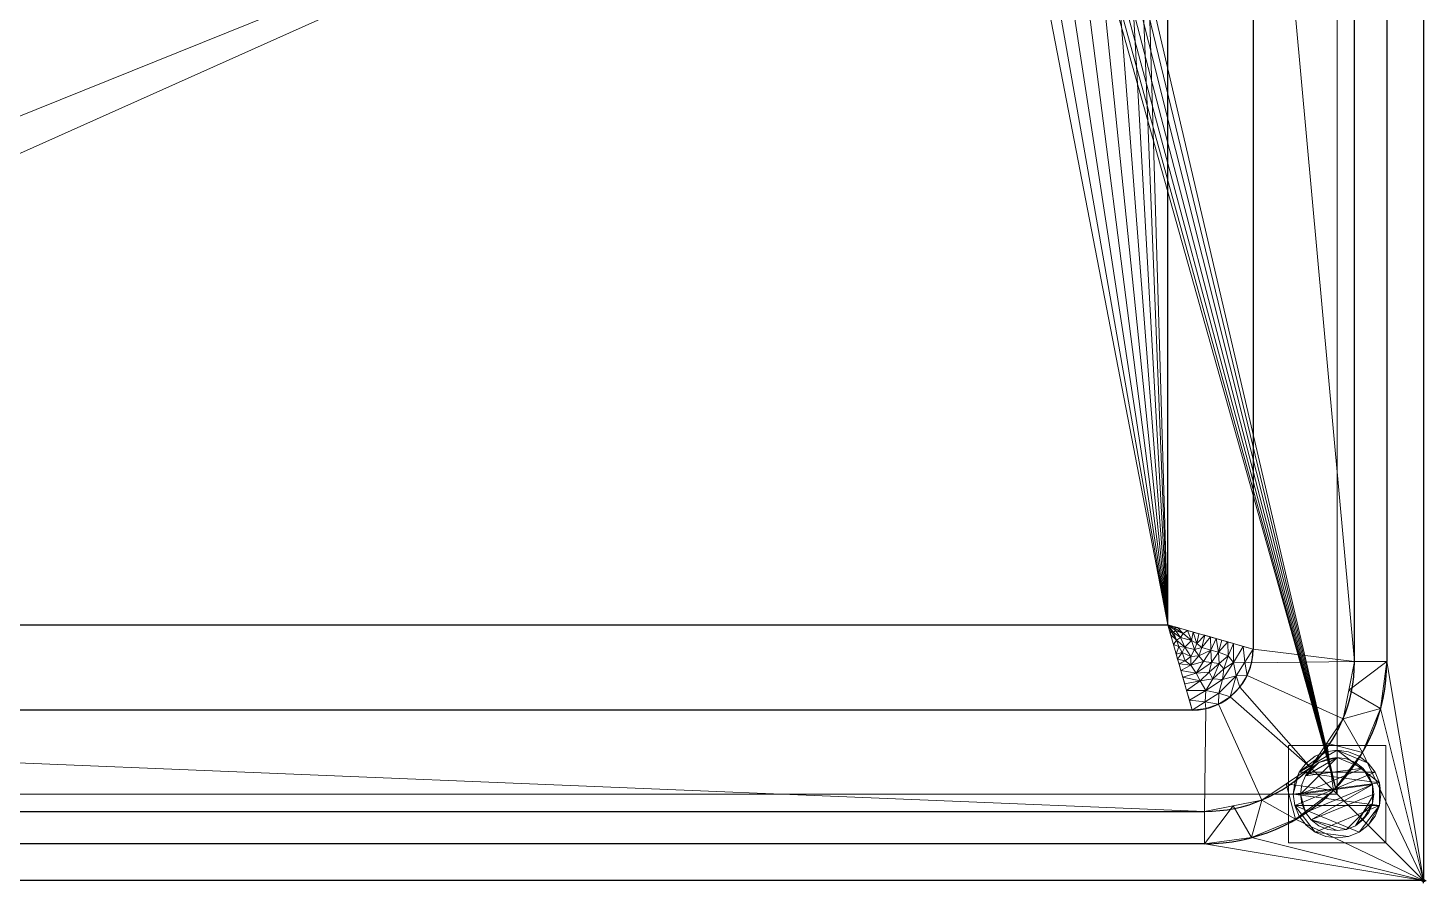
# Model space of a CAD drawing. Header units: millimetres. Extents: x -1 to 1201, y -701 to 1.
# Drawn here: x 627 to 1201, y -701 to -350 of the extents above; entities that cross this region are included whole.
import ezdxf

# ---------------------------------------------------------------- set-up
doc = ezdxf.new("R2010")
doc.units = ezdxf.units.MM
doc.header["$PDMODE"] = 34
for name, color, linetype in [('IQ_200_2D', 1, 'Continuous'), ('IQ_200_3D', 1, 'Continuous'), ('IQ_204_2D', 7, 'Continuous'), ('IQ_INS_3D', 3, 'Continuous')]:
    doc.layers.add(name, color=color, linetype=linetype)

msp = doc.modelspace()

# ---------------------------------------------------------------- linework, layer by layer
at = {"layer": 'IQ_200_2D'}
for p, q in [((1200, 0), (1200, -700)), ((1200, -700), (0, -700))]:
    msp.add_line(p, q, dxfattribs=at)
at = {"layer": 'IQ_204_2D'}
for p, q in [((1171.61, -610), (1171.61, -110)), ((1184.89, -110), (1184.89, -610)), ((1130, -155), (1130, -605)), ((1095, -595), (1095, -165)), ((105, -595), (1095, -595)), ((1105, -630), (95, -630)), ((90, -671.61), (1110, -671.61)), ((1110, -684.89), (90, -684.89))]:
    msp.add_line(p, q, dxfattribs=at)
for centre, radius, end in [((1105, -605), 25, 0), ((1110, -610), 74.89, 360), ((1110, -610), 61.61, 360)]:
    msp.add_arc(centre, radius, 270, end, dxfattribs=at)
at = {"layer": 'IQ_INS_3D'}
msp.add_point((1200, -700), dxfattribs=at)

# ---------------------------------------------------------------- meshes
at = {"layer": 'IQ_200_3D', "lineweight": 18}
mesh = msp.add_polyface(dxfattribs=at)
corners = [(1200, 0, 850), (1200, -700, 850), (0, -700, 850), (0, 0, 850), (1164.5, -110, 850), (35.5, -110, 850), (35.5, -664.5, 850), (1164.5, -664.5, 850), (615, -84.5, 850), (614.49, -80.62, 850), (612.99, -77, 850), (610.61, -73.89, 850), (607.5, -71.51, 850), (603.88, -70.01, 850), (600, -69.5, 850), (596.12, -70.01, 850), (592.5, -71.51, 850), (589.39, -73.89, 850), (587.01, -77, 850), (585.51, -80.62, 850), (585, -84.5, 850), (585.51, -88.38, 850), (587.01, -92, 850), (589.39, -95.11, 850), (592.5, -97.49, 850), (596.12, -98.99, 850), (600, -99.5, 850), (603.88, -98.99, 850), (607.5, -97.49, 850), (610.61, -95.11, 850), (612.99, -92, 850), (614.49, -88.38, 850)]
mesh.append_faces([[corners[k] for k in face] for face in [(28, 4, 27), (9, 4, 8), (8, 4, 31), (24, 5, 23), (21, 5, 20), (25, 5, 24), (16, 3, 15), (20, 5, 19)]], dxfattribs={"vtx0": -1, "vtx1": -1})
mesh.append_faces([[corners[k] for k in face] for face in [(10, 0, 4, 9)]], dxfattribs={"vtx0": -1, "vtx1": -1, "vtx2": -1})
mesh.append_faces([[corners[k] for k in face] for face in [(1, 7, 4, 0), (4, 30, 31), (0, 13, 14), (5, 25, 26)]], dxfattribs={"vtx0": -1, "vtx2": -1})
mesh.append_faces([[corners[k] for k in face] for face in [(3, 17, 18, 5)]], dxfattribs={"vtx0": -1, "vtx2": -1, "vtx3": -1})
mesh.append_faces([[corners[k] for k in face] for face in [(29, 30, 4), (28, 29, 4), (10, 11, 0), (12, 13, 0), (11, 12, 0), (22, 23, 5), (21, 22, 5), (16, 17, 3), (18, 19, 5)]], dxfattribs={"vtx1": -1, "vtx2": -1})
mesh.append_faces([[corners[k] for k in face] for face in [(6, 7, 1, 2), (26, 27, 4, 5), (5, 6, 2, 3), (14, 15, 3, 0)]], dxfattribs={"vtx1": -1, "vtx3": -1})
mesh = msp.add_polyface(dxfattribs=at)
corners = [(1200, -13, 1000), (1200, -13, 910), (1200, -13.34, 907.41), (1200, -14.34, 905), (1200, -15.93, 902.93), (1200, -18, 901.34), (1200, -20.41, 900.34), (1200, -23, 900), (1200, -700, 900), (1200, -700, 850), (1200, 0, 850), (1200, 0, 1000)]
mesh.append_faces([[corners[k] for k in face] for face in [(5, 10, 4)]], dxfattribs={"vtx0": -1, "vtx1": -1})
mesh.append_faces([[corners[k] for k in face] for face in [(10, 6, 7)]], dxfattribs={"vtx0": -1, "vtx2": -1})
mesh.append_faces([[corners[k] for k in face] for face in [(3, 4, 10), (2, 3, 10), (1, 2, 10), (5, 6, 10)]], dxfattribs={"vtx1": -1, "vtx2": -1})
mesh.append_faces([[corners[k] for k in face] for face in [(11, 0, 1, 10)]], dxfattribs={"vtx2": -1})
mesh.append_faces([[corners[k] for k in face] for face in [(7, 8, 9, 10)]], dxfattribs={"vtx3": -1})
mesh = msp.add_polyface(dxfattribs=at)
corners = [(1200, -700, 900), (1200, -23, 900), (0, -23, 900), (0, -700, 900), (90, -35.11, 900), (1110, -35.11, 900), (1129.38, -37.66, 900), (1147.44, -45.15, 900), (1162.95, -57.05, 900), (1174.85, -72.56, 900), (1182.34, -90.62, 900), (1184.89, -110, 900), (1184.89, -610, 900), (1182.34, -629.38, 900), (1174.85, -647.44, 900), (1162.95, -662.95, 900), (1147.44, -674.85, 900), (1129.38, -682.34, 900), (1110, -684.89, 900), (90, -684.89, 900), (70.62, -682.34, 900), (52.56, -674.85, 900), (37.05, -662.95, 900), (25.15, -647.44, 900), (17.66, -629.38, 900), (15.11, -610, 900), (15.11, -110, 900), (17.66, -90.62, 900), (25.15, -72.56, 900), (37.05, -57.05, 900), (52.56, -45.15, 900), (70.62, -37.66, 900)]
mesh.append_faces([[corners[k] for k in face] for face in [(9, 1, 8), (14, 0, 13), (31, 2, 30), (28, 2, 27), (21, 3, 20), (23, 3, 22)]], dxfattribs={"vtx0": -1, "vtx1": -1})
mesh.append_faces([[corners[k] for k in face] for face in [(1, 9, 10), (1, 11, 12, 0), (0, 14, 15), (0, 18, 19, 3), (2, 28, 29), (3, 23, 24)]], dxfattribs={"vtx0": -1, "vtx2": -1})
mesh.append_faces([[corners[k] for k in face] for face in [(10, 11, 1), (5, 6, 1), (7, 8, 1), (6, 7, 1), (12, 13, 0), (15, 16, 0), (17, 18, 0), (16, 17, 0), (31, 4, 2), (29, 30, 2), (26, 27, 2), (21, 22, 3), (19, 20, 3), (24, 25, 3)]], dxfattribs={"vtx1": -1, "vtx2": -1})
mesh.append_faces([[corners[k] for k in face] for face in [(4, 5, 1, 2), (25, 26, 2, 3)]], dxfattribs={"vtx1": -1, "vtx3": -1})
mesh = msp.add_polyface(dxfattribs=at)
corners = [(1110, -48.39, 890), (90, -48.39, 890), (66.42, -53.08, 890), (46.44, -66.44, 890), (33.08, -86.42, 890), (28.39, -110, 890), (28.39, -610, 890), (33.08, -633.58, 890), (46.44, -653.56, 890), (66.42, -666.92, 890), (90, -671.61, 890), (1110, -671.61, 890), (1133.58, -666.92, 890), (1153.56, -653.56, 890), (1166.92, -633.58, 890), (1171.61, -610, 890), (1171.61, -110, 890), (1166.92, -86.42, 890), (1153.56, -66.44, 890), (1133.58, -53.08, 890), (95, -130, 890), (1105, -130, 890), (1110.57, -130.63, 890), (1115.85, -132.48, 890), (1120.59, -135.46, 890), (1124.55, -139.42, 890), (1127.53, -144.16, 890), (1129.37, -149.44, 890), (1130, -155, 890), (1130, -605, 890), (1129.37, -610.56, 890), (1127.53, -615.84, 890), (1124.55, -620.58, 890), (1120.59, -624.54, 890), (1115.85, -627.52, 890), (1110.57, -629.37, 890), (1105, -630, 890), (95, -630, 890), (89.44, -629.37, 890), (84.16, -627.53, 890), (79.42, -624.55, 890), (75.46, -620.59, 890), (72.48, -615.85, 890), (70.63, -610.57, 890), (70, -605, 890), (70, -155, 890), (70.63, -149.44, 890), (72.47, -144.16, 890), (75.45, -139.42, 890), (79.41, -135.46, 890), (84.15, -132.48, 890), (89.43, -130.63, 890), (585, -84.5, 890), (585.51, -80.62, 890), (587.01, -77, 890), (589.39, -73.89, 890), (592.5, -71.51, 890), (596.12, -70.01, 890), (600, -69.5, 890), (603.88, -70.01, 890), (607.5, -71.51, 890), (610.61, -73.89, 890), (612.99, -77, 890), (614.49, -80.62, 890), (615, -84.5, 890), (614.49, -88.38, 890), (612.99, -92, 890), (610.61, -95.11, 890), (607.5, -97.49, 890), (603.88, -98.99, 890), (600, -99.5, 890), (596.12, -98.99, 890), (592.5, -97.49, 890), (589.39, -95.11, 890), (587.01, -92, 890), (585.51, -88.38, 890)]
mesh.append_faces([[corners[k] for k in face] for face in [(30, 15, 29), (33, 13, 32), (19, 22, 18), (68, 21, 67), (40, 9, 39), (73, 20, 72), (54, 1, 53)]], dxfattribs={"vtx0": -1, "vtx1": -1})
mesh.append_faces([[corners[k] for k in face] for face in [(14, 31, 32, 13), (16, 27, 28, 15), (12, 34, 35, 11), (17, 23, 24, 16), (16, 24, 25), (16, 25, 26), (16, 26, 27), (23, 17, 18, 22), (0, 21, 22, 19), (21, 66, 67), (0, 59, 60), (0, 60, 61), (0, 61, 62), (21, 65, 66), (5, 48, 49, 4), (4, 49, 50, 3), (7, 42, 43, 6), (5, 46, 47), (6, 44, 45, 5), (5, 45, 46), (5, 47, 48), (20, 73, 74), (1, 57, 58), (1, 54, 55), (1, 55, 56), (1, 56, 57), (20, 74, 75), (3, 50, 51, 2), (1, 52, 53)]], dxfattribs={"vtx0": -1, "vtx2": -1})
mesh.append_faces([[corners[k] for k in face] for face in [(0, 63, 64, 21), (20, 75, 52, 1)]], dxfattribs={"vtx0": -1, "vtx2": -1, "vtx3": -1})
mesh.append_faces([[corners[k] for k in face] for face in [(11, 35, 36, 37)]], dxfattribs={"vtx0": -1, "vtx3": -1})
mesh.append_faces([[corners[k] for k in face] for face in [(28, 29, 15), (62, 63, 0), (64, 65, 21), (20, 21, 70), (68, 69, 21), (69, 70, 21), (43, 44, 6), (70, 71, 20), (71, 72, 20)]], dxfattribs={"vtx1": -1, "vtx2": -1})
mesh.append_faces([[corners[k] for k in face] for face in [(12, 13, 33, 34), (30, 31, 14, 15), (58, 59, 0, 1), (37, 38, 10, 11), (38, 39, 9, 10), (40, 41, 8, 9), (41, 42, 7, 8), (51, 20, 1, 2)]], dxfattribs={"vtx1": -1, "vtx3": -1})
mesh = msp.add_polyface(dxfattribs=at)
corners = [(1164.5, -110, 480), (1164.5, -664.5, 480), (35.5, -664.5, 480), (35.5, -110, 480), (1050, -224, 480), (1053.88, -223.49, 480), (1057.5, -221.99, 480), (1060.61, -219.61, 480), (1062.99, -216.5, 480), (1064.49, -212.88, 480), (1065, -209, 480), (1064.49, -205.12, 480), (1062.99, -201.5, 480), (1060.61, -198.39, 480), (1057.5, -196.01, 480), (1053.88, -194.51, 480), (1050, -194, 480), (1046.12, -194.51, 480), (1042.5, -196.01, 480), (1039.39, -198.39, 480), (1037.01, -201.5, 480), (1035.51, -205.12, 480), (1035, -209, 480), (1035.51, -212.88, 480), (1037.01, -216.5, 480), (1039.39, -219.61, 480), (1042.5, -221.99, 480), (1046.12, -223.49, 480)]
mesh.append_faces([[corners[k] for k in face] for face in [(21, 3, 20), (13, 0, 12), (10, 0, 9), (5, 1, 4)]], dxfattribs={"vtx0": -1, "vtx1": -1})
mesh.append_faces([[corners[k] for k in face] for face in [(3, 21, 22), (3, 22, 23), (0, 17, 18), (2, 24, 25, 1), (1, 26, 27), (1, 25, 26), (1, 27, 4), (0, 13, 14), (0, 10, 11), (1, 7, 8, 0)]], dxfattribs={"vtx0": -1, "vtx2": -1})
mesh.append_faces([[corners[k] for k in face] for face in [(19, 20, 3), (15, 16, 0), (14, 15, 0), (11, 12, 0), (16, 17, 0), (6, 7, 1), (5, 6, 1), (8, 9, 0)]], dxfattribs={"vtx1": -1, "vtx2": -1})
mesh.append_faces([[corners[k] for k in face] for face in [(18, 19, 3, 0), (23, 24, 2, 3)]], dxfattribs={"vtx1": -1, "vtx3": -1})
mesh = msp.add_polyface(dxfattribs=at)
corners = [(1164.5, -110, 480), (1164.5, -110, 850), (1164.5, -664.5, 850), (1164.5, -664.5, 480)]
mesh.append_faces([[corners[k] for k in face] for face in [(0, 1, 2, 3)]])
mesh = msp.add_polyface(dxfattribs=at)
corners = [(1171.61, -610, 890), (1184.89, -610, 900), (1184.89, -110, 900), (1171.61, -110, 890)]
mesh.append_faces([[corners[k] for k in face] for face in [(0, 1, 2, 3)]])
mesh = msp.add_polyface(dxfattribs=at)
corners = [(1095, -595, 520), (1130, -605, 890), (1130, -155, 890), (1095, -165, 520)]
mesh.append_faces([[corners[k] for k in face] for face in [(0, 1, 2, 3)]])
mesh = msp.add_polyface(dxfattribs=at)
corners = [(1095, -165, 520), (105, -165, 520), (105, -595, 520), (1095, -595, 520), (1050, -174, 520), (1059.06, -175.19, 520), (1067.5, -178.69, 520), (1074.75, -184.25, 520), (1080.31, -191.5, 520), (1083.81, -199.94, 520), (1085, -209, 520), (1083.81, -218.06, 520), (1080.31, -226.5, 520), (1074.75, -233.75, 520), (1067.5, -239.31, 520), (1059.06, -242.81, 520), (1050, -244, 520), (1040.94, -242.81, 520), (1032.5, -239.31, 520), (1025.25, -233.75, 520), (1019.69, -226.5, 520), (1016.19, -218.06, 520), (1015, -209, 520), (1016.19, -199.94, 520), (1019.69, -191.5, 520), (1025.25, -184.25, 520), (1032.5, -178.69, 520), (1040.94, -175.19, 520)]
mesh.append_faces([[corners[k] for k in face] for face in [(24, 1, 23), (8, 0, 7), (13, 3, 12)]], dxfattribs={"vtx0": -1, "vtx1": -1})
mesh.append_faces([[corners[k] for k in face] for face in [(1, 26, 27), (1, 24, 25), (1, 25, 26), (0, 4, 5), (0, 5, 6), (0, 8, 9), (3, 13, 14), (3, 14, 15), (0, 10, 11, 3)]], dxfattribs={"vtx0": -1, "vtx2": -1})
mesh.append_faces([[corners[k] for k in face] for face in [(22, 23, 1), (21, 22, 1), (17, 18, 3), (18, 19, 3), (16, 17, 3), (6, 7, 0), (9, 10, 0), (11, 12, 3), (15, 16, 3)]], dxfattribs={"vtx1": -1, "vtx2": -1})
mesh.append_faces([[corners[k] for k in face] for face in [(0, 1, 27, 4), (1, 2, 20, 21), (19, 20, 2, 3)]], dxfattribs={"vtx1": -1, "vtx3": -1})
mesh = msp.add_polyface(dxfattribs=at)
corners = [(105, -595, 520), (95, -630, 890), (1105, -630, 890), (1095, -595, 520)]
mesh.append_faces([[corners[k] for k in face] for face in [(0, 1, 2, 3)]])
mesh = msp.add_polyface(dxfattribs=at)
corners = [(1095, -595, 520), (1105, -630, 890), (1110.57, -629.37, 890), (1115.85, -627.52, 890), (1120.59, -624.54, 890), (1124.55, -620.58, 890), (1127.53, -615.84, 890), (1129.37, -610.56, 890), (1130, -605, 890), (1095, -595, 520), (1095, -595, 520), (1095, -595, 520), (1095, -595, 520), (1095, -595, 520), (1095, -595, 520), (1095, -595, 520), (1099.59, -611.08, 690), (1112.5, -600, 705), (1121.96, -602.7, 805), (1103.04, -597.3, 605), (1097.3, -603.04, 605), (1102.7, -621.96, 805), (1100.26, -600.26, 590.31), (1117.42, -617.42, 819.71), (1096.15, -599.02, 562.5), (1099.02, -596.15, 562.5), (1125.98, -603.85, 847.5), (1103.85, -625.98, 847.5), (1097.35, -598.14, 557.25), (1098.14, -597.35, 557.25), (1123.03, -615.95, 852.75), (1115.96, -623.03, 852.75), (1101.15, -616.52, 747.5), (1109.62, -610.11, 718.75), (1107.77, -598.65, 655), (1108.94, -604.27, 680), (1104.37, -608, 672.58), (1104.66, -601.49, 631.14), (1098.6, -601.27, 589.69), (1101.95, -604.17, 629.35), (1098.45, -607.06, 647.5), (1101.27, -598.6, 589.69), (1122.01, -610.52, 820.32), (1117.23, -601.35, 755), (1116.02, -610.9, 770.52), (1110.53, -622.01, 820.31), (1108.31, -618.02, 776.25), (1119.73, -607.77, 790.25), (1117.98, -613.13, 797.71), (1113.47, -617.17, 793.43), (1111.98, -614.46, 764.47), (1106.62, -614.88, 741.73), (1112.88, -610.51, 744.05), (1112.58, -605.43, 716.71), (1115.75, -606.25, 748.39), (1100.37, -613.8, 718.75), (1104.41, -611.63, 704.37), (1114.86, -600.68, 730), (1119.59, -602.03, 780), (1096.24, -597.54, 547.6), (1097.54, -596.24, 547.6), (1126.58, -610.33, 862.41), (1110.33, -626.58, 862.4), (1110.14, -599.32, 680), (1107.77, -607.68, 690.11), (1105.9, -605.15, 660.82), (1106.87, -602.73, 655.55), (1105.41, -597.97, 630), (1099.47, -603.88, 616.74), (1100.92, -606.35, 644.25), (1099.02, -609.07, 668.75), (1102.06, -609.72, 679.37), (1101.93, -619.24, 776.25)]
mesh.append_faces([[corners[k] for k in face] for face in [(28, 29, 13), (60, 25, 9), (59, 28, 14), (29, 60, 11)]], dxfattribs={"vtx0": -1})
mesh.append_faces([[corners[k] for k in face] for face in [(8, 61, 7), (20, 38, 24), (18, 42, 26), (43, 54, 58), (17, 53, 57), (7, 61, 6), (34, 66, 63), (67, 66, 34), (72, 46, 32)]], dxfattribs={"vtx0": -1, "vtx1": -1})
mesh.append_faces([[corners[k] for k in face] for face in [(22, 28, 38), (26, 42, 61), (44, 48, 47), (37, 39, 65), (64, 36, 56), (64, 53, 35), (22, 41, 29), (38, 59, 24), (61, 30, 6), (4, 30, 31), (23, 45, 31), (67, 37, 66), (31, 30, 23), (29, 28, 22), (23, 30, 42), (21, 45, 46), (51, 33, 56), (18, 47, 42), (35, 63, 66), (17, 35, 53), (65, 35, 66), (68, 38, 20), (64, 35, 65), (41, 22, 37), (22, 38, 39), (22, 39, 37), (69, 68, 40), (60, 29, 41), (68, 39, 38), (44, 50, 49), (47, 58, 54), (45, 49, 46), (50, 44, 52), (62, 31, 45), (50, 51, 46), (49, 48, 44), (23, 42, 48), (54, 44, 47), (47, 48, 42), (23, 48, 49), (23, 49, 45), (50, 46, 49), (32, 46, 51), (52, 51, 50), (36, 69, 71), (33, 51, 52), (33, 52, 53), (54, 52, 44), (64, 33, 53), (54, 57, 53), (54, 53, 52), (56, 55, 51), (28, 59, 38), (25, 60, 41), (30, 61, 42), (27, 62, 45), (31, 62, 3), (33, 64, 56), (36, 64, 65), (36, 65, 39), (37, 65, 66), (41, 37, 19), (69, 39, 68), (69, 36, 39), (16, 56, 71), (70, 71, 69), (36, 71, 56)]], dxfattribs={"vtx0": -1, "vtx1": -1, "vtx2": -1})
mesh.append_faces([[corners[k] for k in face] for face in [(62, 27, 1), (56, 16, 55), (54, 43, 57), (47, 18, 58), (35, 17, 63)]], dxfattribs={"vtx0": -1, "vtx2": -1})
mesh.append_faces([[corners[k] for k in face] for face in [(0, 24, 59)]], dxfattribs={"vtx1": -1})
mesh.append_faces([[corners[k] for k in face] for face in [(4, 5, 30), (3, 4, 31), (5, 6, 30), (1, 2, 62), (19, 25, 41), (8, 26, 61), (2, 3, 62), (21, 27, 45), (40, 70, 69), (20, 40, 68), (72, 21, 46), (55, 32, 51), (67, 19, 37), (70, 16, 71)]], dxfattribs={"vtx1": -1, "vtx2": -1})
mesh = msp.add_polyface(dxfattribs=at)
corners = [(1171.61, -610, 890), (1166.92, -633.58, 890), (1153.56, -653.56, 890), (1133.58, -666.92, 890), (1110, -671.61, 890), (1110, -684.89, 900), (1129.38, -682.34, 900), (1147.44, -674.85, 900), (1162.95, -662.95, 900), (1174.85, -647.44, 900), (1182.34, -629.38, 900), (1184.89, -610, 900), (1121.79, -669.26, 890), (1143.57, -660.24, 890), (1160.24, -643.57, 890), (1169.26, -621.79, 890)]
mesh.append_faces([[corners[k] for k in face] for face in [(15, 11, 0)]], dxfattribs={"vtx0": -1})
mesh.append_faces([[corners[k] for k in face] for face in [(6, 12, 5), (13, 8, 2), (8, 13, 7), (9, 14, 8), (2, 8, 14)]], dxfattribs={"vtx0": -1, "vtx1": -1})
mesh.append_faces([[corners[k] for k in face] for face in [(3, 6, 7), (6, 3, 12), (15, 10, 11), (9, 1, 14)]], dxfattribs={"vtx0": -1, "vtx2": -1})
mesh.append_faces([[corners[k] for k in face] for face in [(4, 5, 12)]], dxfattribs={"vtx1": -1})
mesh.append_faces([[corners[k] for k in face] for face in [(13, 3, 7), (15, 1, 10), (9, 10, 1)]], dxfattribs={"vtx1": -1, "vtx2": -1})
mesh = msp.add_polyface(dxfattribs=at)
corners = [(1144.5, -644.5, 850), (1144.5, -684.5, 850), (1184.5, -684.5, 850), (1184.5, -644.5, 850)]
mesh.append_faces([[corners[k] for k in face] for face in [(0, 1, 2, 3)]])
mesh = msp.add_polyface(dxfattribs=at)
corners = [(1184.5, -684.5, 75), (1144.5, -684.5, 75), (1144.5, -644.5, 75), (1184.5, -644.5, 75)]
mesh.append_faces([[corners[k] for k in face] for face in [(0, 1, 2, 3)]])
mesh = msp.add_polyface(dxfattribs=at)
corners = [(1184.5, -644.5, 850), (1184.5, -644.5, 75), (1144.5, -644.5, 75), (1144.5, -644.5, 850)]
mesh.append_faces([[corners[k] for k in face] for face in [(0, 1, 2, 3)]])
mesh = msp.add_polyface(dxfattribs=at)
corners = [(1144.5, -644.5, 850), (1144.5, -644.5, 75), (1144.5, -684.5, 75), (1144.5, -684.5, 850)]
mesh.append_faces([[corners[k] for k in face] for face in [(0, 1, 2, 3)]])
mesh = msp.add_polyface(dxfattribs=at)
corners = [(1146.5, -664.5, 5), (1147.11, -669.16, 5), (1148.91, -673.5, 5), (1151.77, -677.23, 5), (1155.5, -680.09, 5), (1159.84, -681.89, 5), (1164.5, -682.5, 5), (1169.16, -681.89, 5), (1173.5, -680.09, 5), (1177.23, -677.23, 5), (1180.09, -673.5, 5), (1181.89, -669.16, 5), (1182.5, -664.5, 5), (1181.89, -659.84, 5), (1180.09, -655.5, 5), (1177.23, -651.77, 5), (1173.5, -648.91, 5), (1169.16, -647.11, 5), (1164.5, -646.5, 5), (1159.84, -647.11, 5), (1155.5, -648.91, 5), (1151.77, -651.77, 5), (1148.91, -655.5, 5), (1147.11, -659.84, 5)]
mesh.append_faces([[corners[k] for k in face] for face in [(11, 8, 9, 10)]], dxfattribs={"vtx0": -1})
mesh.append_faces([[corners[k] for k in face] for face in [(4, 7, 8, 11), (11, 0, 1, 4), (13, 18, 19, 22)]], dxfattribs={"vtx0": -1, "vtx2": -1, "vtx3": -1})
mesh.append_faces([[corners[k] for k in face] for face in [(0, 11, 12, 13)]], dxfattribs={"vtx0": -1, "vtx3": -1})
mesh.append_faces([[corners[k] for k in face] for face in [(2, 3, 4, 1), (16, 17, 18, 15)]], dxfattribs={"vtx2": -1})
mesh.append_faces([[corners[k] for k in face] for face in [(13, 14, 15, 18), (22, 23, 0, 13)]], dxfattribs={"vtx2": -1, "vtx3": -1})
mesh.append_faces([[corners[k] for k in face] for face in [(4, 5, 6, 7), (19, 20, 21, 22)]], dxfattribs={"vtx3": -1})
mesh = msp.add_polyface(dxfattribs=at)
corners = [(1146.5, -664.5, 0), (1147.11, -659.84, 0), (1148.91, -655.5, 0), (1151.77, -651.77, 0), (1155.5, -648.91, 0), (1159.84, -647.11, 0), (1164.5, -646.5, 0), (1169.16, -647.11, 0), (1173.5, -648.91, 0), (1177.23, -651.77, 0), (1180.09, -655.5, 0), (1181.89, -659.84, 0), (1182.5, -664.5, 0), (1181.89, -669.16, 0), (1180.09, -673.5, 0), (1177.23, -677.23, 0), (1173.5, -680.09, 0), (1169.16, -681.89, 0), (1164.5, -682.5, 0), (1159.84, -681.89, 0), (1155.5, -680.09, 0), (1151.77, -677.23, 0), (1148.91, -673.5, 0), (1147.11, -669.16, 0)]
mesh.append_faces([[corners[k] for k in face] for face in [(2, 0, 1), (15, 13, 14), (13, 11, 12)]], dxfattribs={"vtx0": -1})
mesh.append_faces([[corners[k] for k in face] for face in [(16, 23, 13, 15)]], dxfattribs={"vtx0": -1, "vtx1": -1, "vtx2": -1})
mesh.append_faces([[corners[k] for k in face] for face in [(2, 10, 23, 0)]], dxfattribs={"vtx0": -1, "vtx1": -1, "vtx3": -1})
mesh.append_faces([[corners[k] for k in face] for face in [(2, 5, 6)]], dxfattribs={"vtx0": -1, "vtx2": -1})
mesh.append_faces([[corners[k] for k in face] for face in [(23, 10, 11, 13), (23, 16, 17, 20)]], dxfattribs={"vtx0": -1, "vtx2": -1, "vtx3": -1})
mesh.append_faces([[corners[k] for k in face] for face in [(9, 10, 2, 6)]], dxfattribs={"vtx1": -1, "vtx2": -1, "vtx3": -1})
mesh.append_faces([[corners[k] for k in face] for face in [(3, 4, 5, 2), (18, 19, 20, 17)]], dxfattribs={"vtx2": -1})
mesh.append_faces([[corners[k] for k in face] for face in [(6, 7, 8, 9), (20, 21, 22, 23)]], dxfattribs={"vtx3": -1})
mesh = msp.add_polyface(dxfattribs=at)
corners = [(1146.5, -664.5, 5), (1147.11, -659.84, 5), (1148.91, -655.5, 5), (1151.77, -651.77, 5), (1155.5, -648.91, 5), (1159.84, -647.11, 5), (1164.5, -646.5, 5), (1169.16, -647.11, 5), (1173.5, -648.91, 5), (1177.23, -651.77, 5), (1180.09, -655.5, 5), (1181.89, -659.84, 5), (1182.5, -664.5, 5), (1182.5, -664.5, 0), (1181.89, -659.84, 0), (1180.09, -655.5, 0), (1177.23, -651.77, 0), (1173.5, -648.91, 0), (1169.16, -647.11, 0), (1164.5, -646.5, 0), (1159.84, -647.11, 0), (1155.5, -648.91, 0), (1151.77, -651.77, 0), (1148.91, -655.5, 0), (1147.11, -659.84, 0), (1146.5, -664.5, 0)]
mesh.append_faces([[corners[k] for k in face] for face in [(13, 14, 11, 12), (0, 1, 24, 25)]], dxfattribs={"vtx1": -1})
mesh.append_faces([[corners[k] for k in face] for face in [(14, 15, 10, 11), (16, 17, 8, 9), (15, 16, 9, 10), (17, 18, 7, 8), (6, 7, 18, 19), (19, 20, 5, 6), (20, 21, 4, 5), (22, 23, 2, 3), (21, 22, 3, 4), (23, 24, 1, 2)]], dxfattribs={"vtx1": -1, "vtx3": -1})
mesh = msp.add_polyface(dxfattribs=at)
corners = [(1184.5, -684.5, 850), (1184.5, -684.5, 75), (1184.5, -644.5, 75), (1184.5, -644.5, 850)]
mesh.append_faces([[corners[k] for k in face] for face in [(0, 1, 2, 3)]])
mesh = msp.add_polyface(dxfattribs=at)
corners = [(1149.5, -664.5, 75), (1150.01, -668.38, 75), (1151.51, -672, 75), (1153.89, -675.11, 75), (1157, -677.49, 75), (1160.62, -678.99, 75), (1164.5, -679.5, 75), (1168.38, -678.99, 75), (1172, -677.49, 75), (1175.11, -675.11, 75), (1177.49, -672, 75), (1178.99, -668.38, 75), (1179.5, -664.5, 75), (1178.99, -660.62, 75), (1177.49, -657, 75), (1175.11, -653.89, 75), (1172, -651.51, 75), (1168.38, -650.01, 75), (1164.5, -649.5, 75), (1160.62, -650.01, 75), (1157, -651.51, 75), (1153.89, -653.89, 75), (1151.51, -657, 75), (1150.01, -660.62, 75)]
mesh.append_faces([[corners[k] for k in face] for face in [(10, 8, 9), (22, 20, 21)]], dxfattribs={"vtx0": -1})
mesh.append_faces([[corners[k] for k in face] for face in [(7, 3, 6)]], dxfattribs={"vtx0": -1, "vtx1": -1})
mesh.append_faces([[corners[k] for k in face] for face in [(22, 15, 18, 20)]], dxfattribs={"vtx0": -1, "vtx1": -1, "vtx2": -1, "vtx3": -1})
mesh.append_faces([[corners[k] for k in face] for face in [(13, 2, 3, 12)]], dxfattribs={"vtx0": -1, "vtx2": -1})
mesh.append_faces([[corners[k] for k in face] for face in [(3, 7, 8, 12)]], dxfattribs={"vtx0": -1, "vtx2": -1, "vtx3": -1})
mesh.append_faces([[corners[k] for k in face] for face in [(17, 18, 15, 16), (19, 20, 18)]], dxfattribs={"vtx1": -1})
mesh.append_faces([[corners[k] for k in face] for face in [(11, 12, 8, 10)]], dxfattribs={"vtx1": -1, "vtx2": -1})
mesh.append_faces([[corners[k] for k in face] for face in [(4, 5, 6, 3)]], dxfattribs={"vtx2": -1})
mesh.append_faces([[corners[k] for k in face] for face in [(0, 1, 2, 13), (13, 14, 15, 0), (22, 23, 0, 15)]], dxfattribs={"vtx2": -1, "vtx3": -1})
mesh = msp.add_polyface(dxfattribs=at)
corners = [(1149.5, -664.5, 5), (1150.01, -660.62, 5), (1151.51, -657, 5), (1153.89, -653.89, 5), (1157, -651.51, 5), (1160.62, -650.01, 5), (1164.5, -649.5, 5), (1168.38, -650.01, 5), (1172, -651.51, 5), (1175.11, -653.89, 5), (1177.49, -657, 5), (1178.99, -660.62, 5), (1179.5, -664.5, 5), (1178.99, -668.38, 5), (1177.49, -672, 5), (1175.11, -675.11, 5), (1172, -677.49, 5), (1168.38, -678.99, 5), (1164.5, -679.5, 5), (1160.62, -678.99, 5), (1157, -677.49, 5), (1153.89, -675.11, 5), (1151.51, -672, 5), (1150.01, -668.38, 5)]
mesh.append_faces([[corners[k] for k in face] for face in [(9, 6, 7, 8), (4, 2, 3), (15, 13, 14)]], dxfattribs={"vtx0": -1})
mesh.append_faces([[corners[k] for k in face] for face in [(18, 21, 17)]], dxfattribs={"vtx0": -1, "vtx1": -1})
mesh.append_faces([[corners[k] for k in face] for face in [(22, 0, 11, 21)]], dxfattribs={"vtx0": -1, "vtx1": -1, "vtx2": -1})
mesh.append_faces([[corners[k] for k in face] for face in [(0, 6, 9, 11), (21, 11, 13, 17)]], dxfattribs={"vtx0": -1, "vtx1": -1, "vtx2": -1, "vtx3": -1})
mesh.append_faces([[corners[k] for k in face] for face in [(23, 0, 22), (12, 13, 11)]], dxfattribs={"vtx1": -1})
mesh.append_faces([[corners[k] for k in face] for face in [(16, 17, 13, 15)]], dxfattribs={"vtx1": -1, "vtx2": -1})
mesh.append_faces([[corners[k] for k in face] for face in [(9, 10, 11)]], dxfattribs={"vtx2": -1})
mesh.append_faces([[corners[k] for k in face] for face in [(4, 5, 6, 2), (0, 1, 2, 6)]], dxfattribs={"vtx2": -1, "vtx3": -1})
mesh.append_faces([[corners[k] for k in face] for face in [(18, 19, 20, 21)]], dxfattribs={"vtx3": -1})
mesh = msp.add_polyface(dxfattribs=at)
corners = [(1149.5, -664.5, 75), (1150.01, -660.62, 75), (1151.51, -657, 75), (1153.89, -653.89, 75), (1157, -651.51, 75), (1160.62, -650.01, 75), (1164.5, -649.5, 75), (1168.38, -650.01, 75), (1172, -651.51, 75), (1175.11, -653.89, 75), (1177.49, -657, 75), (1178.99, -660.62, 75), (1179.5, -664.5, 75), (1179.5, -664.5, 5), (1178.99, -660.62, 5), (1177.49, -657, 5), (1175.11, -653.89, 5), (1172, -651.51, 5), (1168.38, -650.01, 5), (1164.5, -649.5, 5), (1160.62, -650.01, 5), (1157, -651.51, 5), (1153.89, -653.89, 5), (1151.51, -657, 5), (1150.01, -660.62, 5), (1149.5, -664.5, 5)]
mesh.append_faces([[corners[k] for k in face] for face in [(1, 24, 25, 0)]], dxfattribs={"vtx0": -1})
mesh.append_faces([[corners[k] for k in face] for face in [(8, 17, 18, 7), (9, 16, 17, 8), (7, 18, 19, 6), (15, 10, 11, 14), (5, 20, 21, 4), (4, 21, 22, 3), (2, 23, 24, 1), (3, 22, 23, 2), (20, 5, 6, 19)]], dxfattribs={"vtx0": -1, "vtx2": -1})
mesh.append_faces([[corners[k] for k in face] for face in [(13, 14, 11, 12)]], dxfattribs={"vtx1": -1})
mesh.append_faces([[corners[k] for k in face] for face in [(9, 10, 15, 16)]], dxfattribs={"vtx1": -1, "vtx3": -1})
mesh = msp.add_polyface(dxfattribs=at)
corners = [(1164.5, -664.5, 480), (1164.5, -664.5, 850), (35.5, -664.5, 850), (35.5, -664.5, 480)]
mesh.append_faces([[corners[k] for k in face] for face in [(0, 1, 2, 3)]])
mesh = msp.add_polyface(dxfattribs=at)
corners = [(1182.5, -664.5, 5), (1181.89, -669.16, 5), (1180.09, -673.5, 5), (1177.23, -677.23, 5), (1173.5, -680.09, 5), (1169.16, -681.89, 5), (1164.5, -682.5, 5), (1159.84, -681.89, 5), (1155.5, -680.09, 5), (1151.77, -677.23, 5), (1148.91, -673.5, 5), (1147.11, -669.16, 5), (1146.5, -664.5, 5), (1146.5, -664.5, 0), (1147.11, -669.16, 0), (1148.91, -673.5, 0), (1151.77, -677.23, 0), (1155.5, -680.09, 0), (1159.84, -681.89, 0), (1164.5, -682.5, 0), (1169.16, -681.89, 0), (1173.5, -680.09, 0), (1177.23, -677.23, 0), (1180.09, -673.5, 0), (1181.89, -669.16, 0), (1182.5, -664.5, 0)]
mesh.append_faces([[corners[k] for k in face] for face in [(13, 14, 11, 12), (0, 1, 24, 25)]], dxfattribs={"vtx1": -1})
mesh.append_faces([[corners[k] for k in face] for face in [(14, 15, 10, 11), (16, 17, 8, 9), (15, 16, 9, 10), (17, 18, 7, 8), (6, 7, 18, 19), (19, 20, 5, 6), (20, 21, 4, 5), (22, 23, 2, 3), (21, 22, 3, 4), (23, 24, 1, 2)]], dxfattribs={"vtx1": -1, "vtx3": -1})
mesh = msp.add_polyface(dxfattribs=at)
corners = [(1179.5, -664.5, 75), (1178.99, -668.38, 75), (1177.49, -672, 75), (1175.11, -675.11, 75), (1172, -677.49, 75), (1168.38, -678.99, 75), (1164.5, -679.5, 75), (1160.62, -678.99, 75), (1157, -677.49, 75), (1153.89, -675.11, 75), (1151.51, -672, 75), (1150.01, -668.38, 75), (1149.5, -664.5, 75), (1149.5, -664.5, 5), (1150.01, -668.38, 5), (1151.51, -672, 5), (1153.89, -675.11, 5), (1157, -677.49, 5), (1160.62, -678.99, 5), (1164.5, -679.5, 5), (1168.38, -678.99, 5), (1172, -677.49, 5), (1175.11, -675.11, 5), (1177.49, -672, 5), (1178.99, -668.38, 5), (1179.5, -664.5, 5)]
mesh.append_faces([[corners[k] for k in face] for face in [(1, 24, 25, 0)]], dxfattribs={"vtx0": -1})
mesh.append_faces([[corners[k] for k in face] for face in [(11, 14, 15, 10), (10, 15, 16, 9), (8, 17, 18, 7), (9, 16, 17, 8), (7, 18, 19, 6), (5, 20, 21, 4), (4, 21, 22, 3), (2, 23, 24, 1), (3, 22, 23, 2), (20, 5, 6, 19)]], dxfattribs={"vtx0": -1, "vtx2": -1})
mesh.append_faces([[corners[k] for k in face] for face in [(12, 13, 14, 11)]], dxfattribs={"vtx2": -1})
mesh = msp.add_polyface(dxfattribs=at)
corners = [(90, -671.61, 890), (90, -684.89, 900), (1110, -684.89, 900), (1110, -671.61, 890)]
mesh.append_faces([[corners[k] for k in face] for face in [(0, 1, 2, 3)]])
mesh = msp.add_polyface(dxfattribs=at)
corners = [(1144.5, -684.5, 850), (1144.5, -684.5, 75), (1184.5, -684.5, 75), (1184.5, -684.5, 850)]
mesh.append_faces([[corners[k] for k in face] for face in [(0, 1, 2, 3)]])
mesh = msp.add_polyface(dxfattribs=at)
corners = [(1200, -700, 900), (0, -700, 900), (0, -700, 850), (1200, -700, 850)]
mesh.append_faces([[corners[k] for k in face] for face in [(0, 1, 2, 3)]])

doc.saveas('drawing.dxf')
